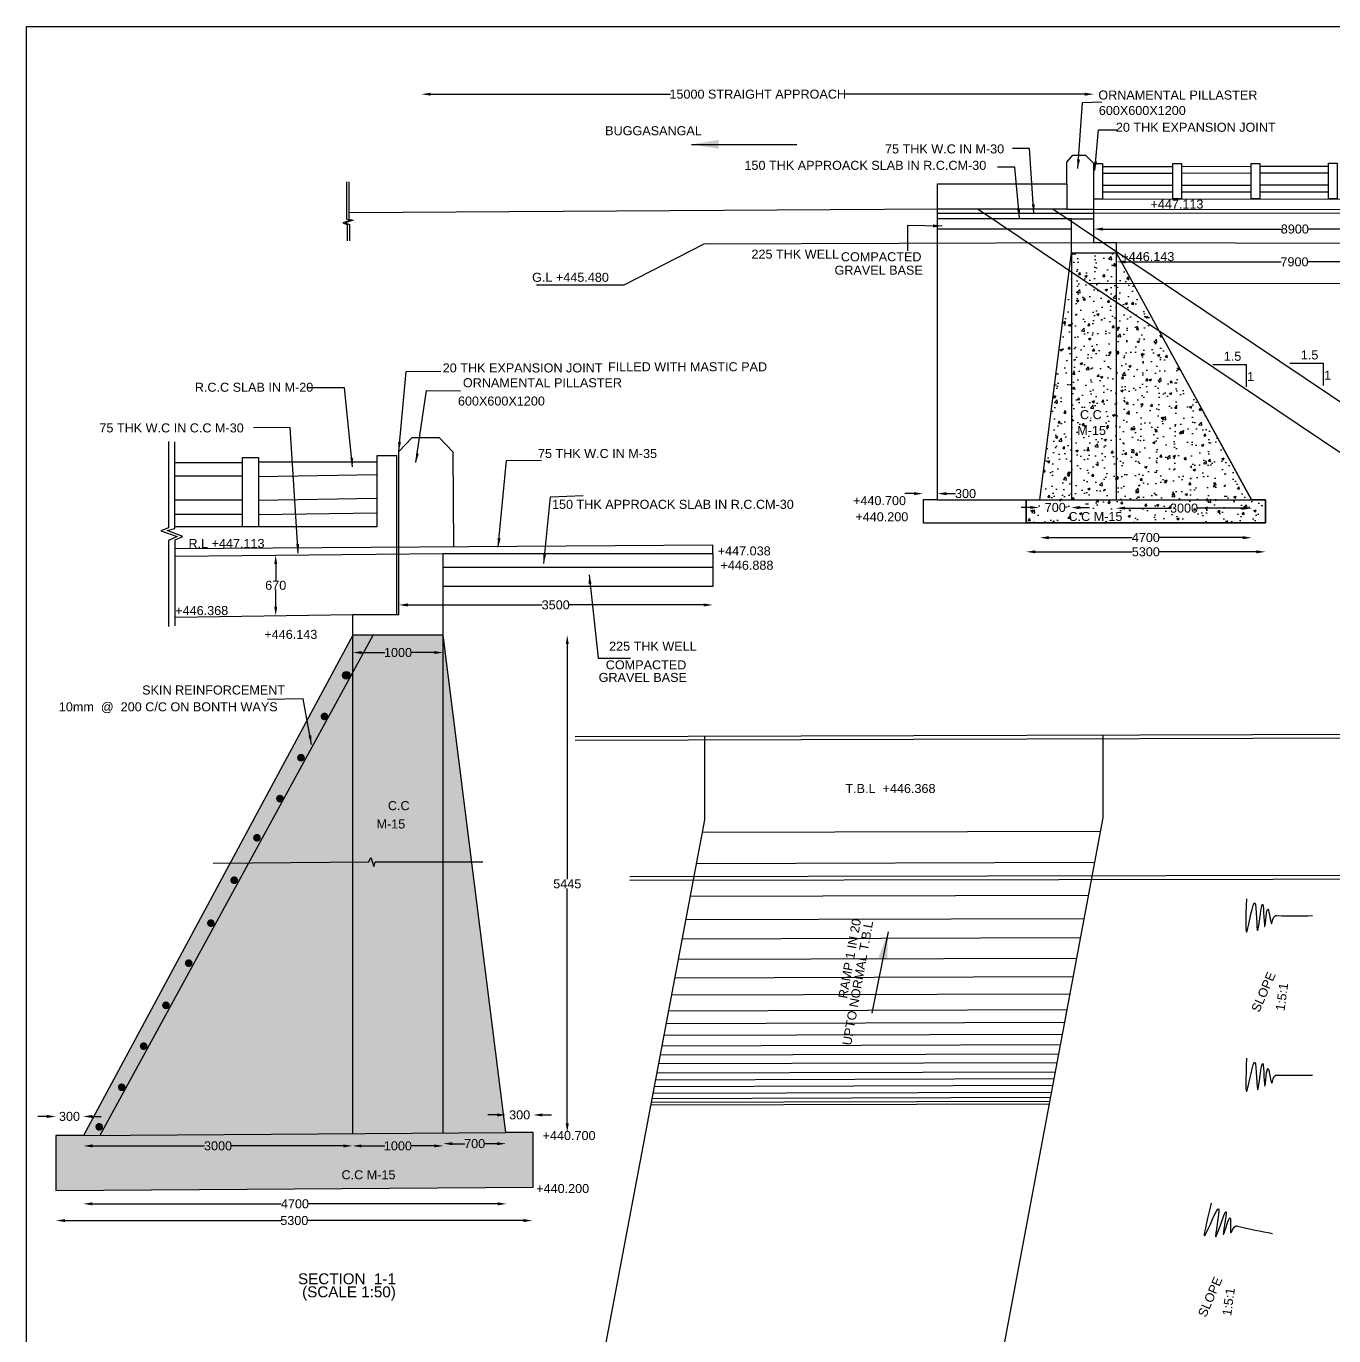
# Model space of a CAD drawing. Header units: inches. Extents: x -141464 to -54156, y -199535 to -140130.
# Drawn here: x -141464 to -112497, y -169141 to -140130 of the extents above; entities that cross this region are included whole.
import ezdxf

# ---------------------------------------------------------------- set-up
doc = ezdxf.new("R2010")
doc.units = ezdxf.units.IN
doc.header["$MEASUREMENT"] = 0
doc.styles.get("Standard").update_dxf_attribs({"font": 'arial.ttf'})
doc.dimstyles.new('ST100', dxfattribs={"dimtxt": 200, "dimasz": 200, "dimexe": 0, "dimexo": 300, "dimgap": 0.09, "dimtad": 0, "dimtih": 1, "dimtoh": 1, "dimdec": 0, "dimzin": 0, "dimdsep": 46, "dimtxsty": 'Standard', "dimcen": 0, "dimse1": 1, "dimse2": 1, "dimadec": 0, "dimazin": 0, "dimtfac": 1, "dimtdec": 0, "dimtofl": 0, "dimtmove": 0, "dimatfit": 3, "dimfxl": 2000, "dimtolj": 1, "dimtzin": 0, "dimarcsym": 0})
pattern_1 = [(50, (0, 0), (537.9451, -47.0641), [56.25, -618.75]), (355, (0, 0), (-104.0635, 564.1441), [45, -495]), (100.4514, (44.83, -3.9), (433.882, 517.0797), [47.8051, -525.8566]), (46.1842, (0, 150), (800.4308, -124.1393), [84.375, -928.125]), (96.6356, (66.7, 139.66), (700.997, 730.5884), [71.7077, -788.7848]), (351.1842, (0, 150), (700.9965, 730.589), [67.5, -742.5]), (21, (75, 112.5), (447.6803, -301.9642), [56.25, -618.75]), (326, (75, 112.5), (182.4865, 543.8625), [45, -495]), (71.4514, (112.3, 87.34), (630.167, 241.8979), [47.8051, -525.8566]), (37.5, (0, 0), (9.1199, 249.67039), [0, -489, 0, -502.5, 0, -496.875]), (7.5, (0, 0), (197.30215, 295.8088), [0, -286.5, 0, -477.75, 0, -189.375]), (327.5, (-167.25, 0), (400.36683, -16.91615), [0, -187.5, 0, -585, 0, -776.25]), (317.5, (-242.25, 0), (437.3896, 75.07874), [0, -243.75, 0, -388.5, 0, -551.25])]

# ---------------------------------------------------------------- blocks, each defined once
blk = doc.blocks.new('*D8')
at = {"color": 0, "lineweight": -2, "transparency": 16777216}
for p, q in [((-119107, -151774), (-116960, -151774)), ((-114215, -151774), (-116363, -151774))]:
    blk.add_line(p, q, dxfattribs=at)
at = {"color": 0, "transparency": 16777216}
for points in [[(-119107, -151740), (-119107, -151807), (-119307, -151774)], [(-114215, -151740), (-114215, -151807), (-114015, -151774)]]:
    blk.add_solid(points, dxfattribs=at)
at = {"layer": 'Defpoints', "color": 0, "transparency": 16777216}
for p in [(-119307, -151760), (-114015, -151760), (-114015, -151774)]:
    blk.add_point(p, dxfattribs=at)
at = {"color": 0, "transparency": 16777216, "insert": (-116661, -151774), "char_height": 200, "attachment_point": 5}
blk.add_mtext('\\A1;5300', dxfattribs=at)
blk = doc.blocks.new('*D10')
at = {"color": 0, "lineweight": -2, "transparency": 16777216}
for p, q in [((-117612, -144624), (-113658, -144624)), ((-109108, -144624), (-113061, -144624))]:
    blk.add_line(p, q, dxfattribs=at)
at = {"color": 0, "transparency": 16777216}
for points in [[(-117612, -144591), (-117612, -144657), (-117812, -144624)], [(-109108, -144591), (-109108, -144657), (-108908, -144624)]]:
    blk.add_solid(points, dxfattribs=at)
at = {"layer": 'Defpoints', "color": 0, "transparency": 16777216}
for p in [(-117812, -144607), (-108908, -144589), (-108908, -144624)]:
    blk.add_point(p, dxfattribs=at)
at = {"color": 0, "transparency": 16777216, "insert": (-113360, -144624), "char_height": 200, "attachment_point": 5}
blk.add_mtext('\\A1;8900', dxfattribs=at)
blk = doc.blocks.new('*D12')
at = {"color": 0, "lineweight": -2, "transparency": 16777216}
for p, q in [((-117110, -145350), (-113665, -145350)), ((-109626, -145350), (-113070, -145350))]:
    blk.add_line(p, q, dxfattribs=at)
at = {"color": 0, "transparency": 16777216}
for points in [[(-117110, -145317), (-117110, -145384), (-117310, -145350)], [(-109626, -145317), (-109626, -145384), (-109426, -145350)]]:
    blk.add_solid(points, dxfattribs=at)
at = {"layer": 'Defpoints', "color": 0, "transparency": 16777216}
for p in [(-117310, -145345), (-109426, -145344), (-109426, -145350)]:
    blk.add_point(p, dxfattribs=at)
at = {"color": 0, "transparency": 16777216, "insert": (-113368, -145350), "char_height": 200, "attachment_point": 5}
blk.add_mtext('\\A1;7900', dxfattribs=at)
blk = doc.blocks.new('*D19')
at = {"color": 0, "lineweight": -2, "transparency": 16777216}
for p, q in [((-121798, -150484), (-121998, -150484)), ((-121075, -150484), (-120875, -150484))]:
    blk.add_line(p, q, dxfattribs=at)
at = {"color": 0, "transparency": 16777216}
for points in [[(-121798, -150451), (-121798, -150518), (-121598, -150484)], [(-121075, -150451), (-121075, -150518), (-121275, -150484)]]:
    blk.add_solid(points, dxfattribs=at)
at = {"layer": 'Defpoints', "color": 0, "transparency": 16777216}
for p in [(-121598, -150490), (-121275, -150484), (-121275, -150490)]:
    blk.add_point(p, dxfattribs=at)
at = {"color": 0, "transparency": 16777216, "insert": (-120655, -150484), "char_height": 200, "attachment_point": 5}
blk.add_mtext('\\A1;300', dxfattribs=at)
blk = doc.blocks.new('*D20')
at = {"color": 0, "lineweight": -2, "transparency": 16777216}
for p, q in [((-119222, -150791), (-119422, -150791)), ((-118111, -150791), (-117911, -150791))]:
    blk.add_line(p, q, dxfattribs=at)
at = {"color": 0, "transparency": 16777216}
for points in [[(-119222, -150758), (-119222, -150824), (-119022, -150791)], [(-118111, -150758), (-118111, -150824), (-118311, -150791)]]:
    blk.add_solid(points, dxfattribs=at)
at = {"layer": 'Defpoints', "color": 0, "transparency": 16777216}
for p in [(-119022, -150800), (-118311, -150791), (-118311, -150800)]:
    blk.add_point(p, dxfattribs=at)
at = {"color": 0, "transparency": 16777216, "insert": (-118667, -150791), "char_height": 200, "attachment_point": 5}
blk.add_mtext('\\A1;700', dxfattribs=at)
blk = doc.blocks.new('*D21')
at = {"color": 0, "lineweight": -2, "transparency": 16777216}
for p, q in [((-117124, -150807), (-116113, -150807)), ((-114506, -150807), (-115517, -150807))]:
    blk.add_line(p, q, dxfattribs=at)
at = {"color": 0, "transparency": 16777216}
for points in [[(-117124, -150774), (-117124, -150840), (-117324, -150807)], [(-114506, -150774), (-114506, -150840), (-114306, -150807)]]:
    blk.add_solid(points, dxfattribs=at)
at = {"layer": 'Defpoints', "color": 0, "transparency": 16777216}
for p in [(-117324, -150790), (-114306, -150790), (-114306, -150807)]:
    blk.add_point(p, dxfattribs=at)
at = {"color": 0, "transparency": 16777216, "insert": (-115815, -150807), "char_height": 200, "attachment_point": 5}
blk.add_mtext('\\A1;3000', dxfattribs=at)
blk = doc.blocks.new('*D22')
at = {"color": 0, "lineweight": -2, "transparency": 16777216}
for p, q in [((-118808, -151460), (-116963, -151460)), ((-114513, -151460), (-116358, -151460))]:
    blk.add_line(p, q, dxfattribs=at)
at = {"color": 0, "transparency": 16777216}
for points in [[(-118808, -151427), (-118808, -151494), (-119008, -151460)], [(-114513, -151427), (-114513, -151494), (-114313, -151460)]]:
    blk.add_solid(points, dxfattribs=at)
at = {"layer": 'Defpoints', "color": 0, "transparency": 16777216}
for p in [(-119008, -151460), (-114313, -151460), (-114313, -151460)]:
    blk.add_point(p, dxfattribs=at)
at = {"color": 0, "transparency": 16777216, "insert": (-116661, -151460), "char_height": 200, "attachment_point": 5}
blk.add_mtext('\\A1;4700', dxfattribs=at)
blk = doc.blocks.new('*D36')
at = {"color": 0, "lineweight": -2, "transparency": 16777216}
for p, q in [((-135936, -152047), (-135936, -152415)), ((-135936, -152987), (-135936, -152619))]:
    blk.add_line(p, q, dxfattribs=at)
at = {"color": 0, "transparency": 16777216}
for points in [[(-135970, -152047), (-135903, -152047), (-135936, -151847)], [(-135970, -152987), (-135903, -152987), (-135936, -153187)]]:
    blk.add_solid(points, dxfattribs=at)
at = {"layer": 'Defpoints', "color": 0, "transparency": 16777216}
for p in [(-135909, -151847), (-135936, -153187), (-135891, -153187)]:
    blk.add_point(p, dxfattribs=at)
at = {"color": 0, "transparency": 16777216, "insert": (-135936, -152517), "char_height": 200, "attachment_point": 5}
blk.add_mtext('\\A1;670', dxfattribs=at)
blk = doc.blocks.new('*D37')
at = {"color": 0, "lineweight": -2, "transparency": 16777216}
for p, q in [((-133009, -152950), (-130032, -152950)), ((-126458, -152950), (-129436, -152950))]:
    blk.add_line(p, q, dxfattribs=at)
at = {"color": 0, "transparency": 16777216}
for points in [[(-133009, -152917), (-133009, -152984), (-133209, -152950)], [(-126458, -152917), (-126458, -152984), (-126258, -152950)]]:
    blk.add_solid(points, dxfattribs=at)
at = {"layer": 'Defpoints', "color": 0, "transparency": 16777216}
for p in [(-133209, -152992), (-126258, -152950), (-126258, -152992)]:
    blk.add_point(p, dxfattribs=at)
at = {"color": 0, "transparency": 16777216, "insert": (-129734, -152950), "char_height": 200, "attachment_point": 5}
blk.add_mtext('\\A1;3500', dxfattribs=at)
blk = doc.blocks.new('*D38')
at = {"color": 0, "lineweight": -2, "transparency": 16777216}
for p, q in [((-141007, -164282), (-141207, -164282)), ((-140002, -164282), (-139802, -164282))]:
    blk.add_line(p, q, dxfattribs=at)
at = {"color": 0, "transparency": 16777216}
for points in [[(-141007, -164248), (-141007, -164315), (-140807, -164282)], [(-140002, -164248), (-140002, -164315), (-140202, -164282)]]:
    blk.add_solid(points, dxfattribs=at)
at = {"layer": 'Defpoints', "color": 0, "transparency": 16777216}
for p in [(-140807, -164292), (-140202, -164282), (-140202, -164292)]:
    blk.add_point(p, dxfattribs=at)
at = {"color": 0, "transparency": 16777216, "insert": (-140505, -164282), "char_height": 200, "attachment_point": 5}
blk.add_mtext('\\A1;300', dxfattribs=at)
blk = doc.blocks.new('*D39')
at = {"color": 0, "lineweight": -2, "transparency": 16777216}
for p, q in [((-139992, -164934), (-137512, -164934)), ((-134436, -164934), (-136915, -164934))]:
    blk.add_line(p, q, dxfattribs=at)
at = {"color": 0, "transparency": 16777216}
for points in [[(-139992, -164901), (-139992, -164968), (-140192, -164934)], [(-134436, -164901), (-134436, -164968), (-134236, -164934)]]:
    blk.add_solid(points, dxfattribs=at)
at = {"layer": 'Defpoints', "color": 0, "transparency": 16777216}
for p in [(-140192, -164954), (-134236, -164912), (-134236, -164934)]:
    blk.add_point(p, dxfattribs=at)
at = {"color": 0, "transparency": 16777216, "insert": (-137214, -164934), "char_height": 200, "attachment_point": 5}
blk.add_mtext('\\A1;3000', dxfattribs=at)
blk = doc.blocks.new('*D40')
at = {"color": 0, "lineweight": -2, "transparency": 16777216}
for p, q in [((-134036, -164934), (-133519, -164934)), ((-132424, -164934), (-132941, -164934))]:
    blk.add_line(p, q, dxfattribs=at)
at = {"color": 0, "transparency": 16777216}
for points in [[(-134036, -164901), (-134036, -164968), (-134236, -164934)], [(-132424, -164901), (-132424, -164968), (-132224, -164934)]]:
    blk.add_solid(points, dxfattribs=at)
at = {"layer": 'Defpoints', "color": 0, "transparency": 16777216}
for p in [(-134236, -164912), (-132224, -164912), (-132224, -164934)]:
    blk.add_point(p, dxfattribs=at)
at = {"color": 0, "transparency": 16777216, "insert": (-133230, -164934), "char_height": 200, "attachment_point": 5}
blk.add_mtext('\\A1;1000', dxfattribs=at)
blk = doc.blocks.new('*D41')
at = {"color": 0, "lineweight": -2, "transparency": 16777216}
for p, q in [((-132024, -164885), (-131749, -164885)), ((-131034, -164885), (-131309, -164885))]:
    blk.add_line(p, q, dxfattribs=at)
at = {"color": 0, "transparency": 16777216}
for points in [[(-132024, -164852), (-132024, -164918), (-132224, -164885)], [(-131034, -164852), (-131034, -164918), (-130834, -164885)]]:
    blk.add_solid(points, dxfattribs=at)
at = {"layer": 'Defpoints', "color": 0, "transparency": 16777216}
for p in [(-132224, -164912), (-130834, -164885), (-130834, -164912)]:
    blk.add_point(p, dxfattribs=at)
at = {"color": 0, "transparency": 16777216, "insert": (-131529, -164885), "char_height": 200, "attachment_point": 5}
blk.add_mtext('\\A1;700', dxfattribs=at)
blk = doc.blocks.new('*D42')
at = {"color": 0, "lineweight": -2, "transparency": 16777216}
for p, q in [((-131035, -164248), (-131235, -164248)), ((-130030, -164248), (-129830, -164248))]:
    blk.add_line(p, q, dxfattribs=at)
at = {"color": 0, "transparency": 16777216}
for points in [[(-131035, -164215), (-131035, -164282), (-130835, -164248)], [(-130030, -164215), (-130030, -164282), (-130230, -164248)]]:
    blk.add_solid(points, dxfattribs=at)
at = {"layer": 'Defpoints', "color": 0, "transparency": 16777216}
for p in [(-130835, -164248), (-130230, -164248), (-130230, -164248)]:
    blk.add_point(p, dxfattribs=at)
at = {"color": 0, "transparency": 16777216, "insert": (-130532, -164248), "char_height": 200, "attachment_point": 5}
blk.add_mtext('\\A1;300', dxfattribs=at)
blk = doc.blocks.new('*D43')
at = {"color": 0, "lineweight": -2, "transparency": 16777216}
for p, q in [((-139998, -166218), (-135812, -166218)), ((-131022, -166218), (-135207, -166218))]:
    blk.add_line(p, q, dxfattribs=at)
at = {"color": 0, "transparency": 16777216}
for points in [[(-139998, -166184), (-139998, -166251), (-140198, -166218)], [(-131022, -166184), (-131022, -166251), (-130822, -166218)]]:
    blk.add_solid(points, dxfattribs=at)
at = {"layer": 'Defpoints', "color": 0, "transparency": 16777216}
for p in [(-130822, -166218), (-140198, -166282), (-130822, -166282)]:
    blk.add_point(p, dxfattribs=at)
at = {"color": 0, "transparency": 16777216, "insert": (-135510, -166218), "char_height": 200, "attachment_point": 5}
blk.add_mtext('\\A1;4700', dxfattribs=at)
blk = doc.blocks.new('*D44')
at = {"color": 0, "lineweight": -2, "transparency": 16777216}
for p, q in [((-140602, -166588), (-135823, -166588)), ((-130447, -166588), (-135226, -166588))]:
    blk.add_line(p, q, dxfattribs=at)
at = {"color": 0, "transparency": 16777216}
for points in [[(-140602, -166555), (-140602, -166622), (-140802, -166588)], [(-130447, -166555), (-130447, -166622), (-130247, -166588)]]:
    blk.add_solid(points, dxfattribs=at)
at = {"layer": 'Defpoints', "color": 0, "transparency": 16777216}
for p in [(-140802, -166572), (-140802, -166588), (-130247, -166572)]:
    blk.add_point(p, dxfattribs=at)
at = {"color": 0, "transparency": 16777216, "insert": (-135524, -166588), "char_height": 200, "attachment_point": 5}
blk.add_mtext('\\A1;5300', dxfattribs=at)
blk = doc.blocks.new('*D45')
at = {"color": 0, "lineweight": -2, "transparency": 16777216}
for p, q in [((-129478, -153818), (-129478, -159026)), ((-129478, -164437), (-129478, -159229))]:
    blk.add_line(p, q, dxfattribs=at)
at = {"color": 0, "transparency": 16777216}
for points in [[(-129511, -153818), (-129444, -153818), (-129478, -153618)], [(-129511, -164437), (-129444, -164437), (-129478, -164637)]]:
    blk.add_solid(points, dxfattribs=at)
at = {"layer": 'Defpoints', "color": 0, "transparency": 16777216}
for p in [(-129486, -153618), (-129478, -153618), (-129486, -164637)]:
    blk.add_point(p, dxfattribs=at)
at = {"color": 0, "transparency": 16777216, "insert": (-129478, -159128), "char_height": 200, "attachment_point": 5}
blk.add_mtext('\\A1;5445', dxfattribs=at)
blk = doc.blocks.new('*D119')
at = {"color": 0, "lineweight": -2, "transparency": 16777216}
for p, q in [((-132504, -141636), (-127189, -141636)), ((-118014, -141636), (-123328, -141636))]:
    blk.add_line(p, q, dxfattribs=at)
at = {"color": 0, "transparency": 16777216}
for points in [[(-132504, -141603), (-132504, -141669), (-132704, -141636)], [(-118014, -141603), (-118014, -141669), (-117814, -141636)]]:
    blk.add_solid(points, dxfattribs=at)
at = {"layer": 'Defpoints', "color": 0, "transparency": 16777216}
for p in [(-132704, -141676), (-117814, -141636), (-117814, -141676)]:
    blk.add_point(p, dxfattribs=at)
at = {"color": 0, "transparency": 16777216, "insert": (-125258, -141636), "char_height": 200, "attachment_point": 5}
blk.add_mtext('\\A1;15000 STRAIGHT APPROACH', dxfattribs=at)
blk = doc.blocks.new('*D120')
at = {"color": 0, "lineweight": -2, "transparency": 16777216}
for p, q in [((-134029, -154005), (-133516, -154005)), ((-132425, -154005), (-132938, -154005))]:
    blk.add_line(p, q, dxfattribs=at)
at = {"color": 0, "transparency": 16777216}
for points in [[(-134029, -153972), (-134029, -154039), (-134229, -154005)], [(-132425, -153972), (-132425, -154039), (-132225, -154005)]]:
    blk.add_solid(points, dxfattribs=at)
at = {"layer": 'Defpoints', "color": 0, "transparency": 16777216}
for p in [(-134229, -154027), (-132225, -154005), (-132225, -154027)]:
    blk.add_point(p, dxfattribs=at)
at = {"color": 0, "transparency": 16777216, "insert": (-133227, -154005), "char_height": 200, "attachment_point": 5}
blk.add_mtext('\\A1;1000', dxfattribs=at)

msp = doc.modelspace()

# ---------------------------------------------------------------- hatches: boundary and pattern name
h = msp.add_hatch()
h.set_pattern_fill('AR-CONC', color=256, scale=75, style=0)
h.set_pattern_definition(pattern_1)
h.paths.add_polyline_path([(-118306.7, -145153.4), (-117309.7, -145154), (-114317.8, -150625.3), (-114013.3, -150625.3), (-114013.3, -151130.6), (-119314.9, -151130.6), (-119314.9, -150621.5), (-119010.3, -150621.5)])
h = msp.add_hatch()
h.set_pattern_fill('AR-CONC', color=256, scale=75, style=0)
h.set_pattern_definition(pattern_1)
h.paths.add_polyline_path([(-134228.8, -153628.5), (-140194.9, -164701.2), (-139822.7, -164698.6), (-134228.8, -154447.4)])
h.paths.add_polyline_path([(-133777.9, -153621.2), (-134224.8, -153621.2), (-134228.8, -153628.5), (-134228.8, -154447.4)], flags=17)
h.paths.add_polyline_path([(-132224.8, -153643.1), (-132227.6, -153621.2), (-133777.9, -153621.2), (-134228.8, -154447.4), (-134228.8, -164660.1), (-132224.8, -164646.4)])
h.paths.add_polyline_path([(-134228.8, -154447.4), (-139822.7, -164698.6), (-134228.8, -164660.1)], flags=17)
h.paths.add_polyline_path([(-132224.8, -153643.1), (-132224.8, -164646.4), (-130841, -164636.8)])
h.paths.add_polyline_path([(-130234.4, -164636.8), (-130841, -164636.8), (-140194.9, -164701.2), (-140807.2, -164701.2), (-140807.2, -165919), (-130234.4, -165846.3)])
h.paths.add_polyline_path([(-134220.2, -157957), (-133015.8, -157957), (-133015.8, -157650.6), (-134220.2, -157650.6)], flags=24)
h.paths.add_polyline_path([(-134201.5, -157551.1), (-132918.3, -157551.1), (-132918.3, -157240.9), (-134201.5, -157240.9)], flags=24)
h.paths.add_polyline_path([(-134685.1, -165729), (-133231.1, -165729), (-133231.1, -165418.7), (-134685.1, -165418.7)], flags=24)
h = msp.add_hatch(color=256)
edge = h.paths.add_edge_path()
edge.add_arc((-134370.2, -154511), 85.8, 0, 360)
h = msp.add_hatch(color=256)
edge = h.paths.add_edge_path()
edge.add_arc((-134856.6, -155420.9), 85.8, 0, 360)
h = msp.add_hatch(color=256)
edge = h.paths.add_edge_path()
edge.add_arc((-135376, -156334.9), 85.8, 0, 360)
h = msp.add_hatch(color=256)
edge = h.paths.add_edge_path()
edge.add_arc((-135842.6, -157240.3), 85.8, 0, 360)
h = msp.add_hatch(color=256)
edge = h.paths.add_edge_path()
edge.add_arc((-136352.1, -158108.6), 85.8, 0, 360)
h = msp.add_hatch(color=256)
edge = h.paths.add_edge_path()
edge.add_arc((-136855.6, -159048.7), 85.8, 0, 360)
h = msp.add_hatch(color=256)
edge = h.paths.add_edge_path()
edge.add_arc((-137372.2, -159999.3), 85.8, 0, 360)
h = msp.add_hatch(color=256)
edge = h.paths.add_edge_path()
edge.add_arc((-137863.7, -160885.5), 85.8, 0, 360)
h = msp.add_hatch(color=256)
edge = h.paths.add_edge_path()
edge.add_arc((-138367.2, -161819.7), 85.8, 0, 360)
h = msp.add_hatch(color=256)
edge = h.paths.add_edge_path()
edge.add_arc((-138861.8, -162724.6), 85.8, 0, 360)
h = msp.add_hatch(color=256)
edge = h.paths.add_edge_path()
edge.add_arc((-139347.1, -163635.7), 85.8, 0, 360)
h = msp.add_hatch(color=256)
edge = h.paths.add_edge_path()
edge.add_arc((-139845.4, -164512.6), 85.8, 0, 360)

# ---------------------------------------------------------------- linework, layer by layer
at = {"const_width": 15}
msp.add_lwpolyline([(-141456, -140137.1), (-54163.8, -140137.1), (-54163.8, -199527.1), (-141456, -199527.1)], close=True, dxfattribs=at)
for points in [[(-141456, -140137.1), (-54163.8, -140137.1), (-54163.8, -199527.1), (-141456, -199527.1)], [(-117624.2, -143958), (-117814.4, -143958), (-117814.4, -143171.1), (-117624.2, -143171.1)], [(-115872.2, -143956.2), (-116062.4, -143956.2), (-116062.4, -143169.3), (-115872.2, -143169.3)], [(-114137.8, -143954.6), (-114328, -143954.6), (-114328, -143167.7), (-114137.8, -143167.7)], [(-112425.4, -143953.1), (-112615.6, -143953.1), (-112615.6, -143166.1), (-112425.4, -143166.1)]]:
    msp.add_lwpolyline(points, close=True)
for points in [[(-118409.2, -143624.2), (-118409.2, -143142.1), (-118276.4, -142984.9), (-117994.2, -142984.9), (-117814.4, -143171.1)], [(-117624.2, -143236.5), (-116062.4, -143234.9)], [(-115872.2, -143234.7), (-114328, -143233.1)], [(-114137.8, -143232.9), (-112615.6, -143231.4)], [(-134366, -143581), (-134366, -144405), (-134268, -144423.5), (-134449, -144485), (-134350.5, -144524.5), (-134350.5, -144885.5)], [(-134316, -143581), (-134316, -144405), (-134218, -144423.5), (-134399, -144485), (-134300.5, -144524.5), (-134300.5, -144885.5)], [(-117811.7, -144274.4), (-106373.5, -144263.4), (-100064.2, -144261.5), (-91202.4, -144232.6), (-87697.8, -144239.6), (-87697.8, -143597.3), (-90593.5, -143597.3)], [(-116062.4, -143390.4), (-117624.2, -143392.3)], [(-114328, -143388.2), (-115872.2, -143390.1)], [(-112615.6, -143386), (-114137.8, -143387.9)], [(-121275.4, -150621.5), (-121275.4, -143624.2), (-118409.2, -143624.2), (-118409.2, -144181.5), (-121275.4, -144181.5)], [(-117624.2, -143652.1), (-116062.4, -143650)], [(-116062.4, -143808.2), (-117624.2, -143810)], [(-115872.2, -143649.7), (-114328, -143647.7)], [(-114328, -143806.2), (-115872.2, -143808)], [(-114137.8, -143647.4), (-112615.6, -143645.4)], [(-112615.6, -143804.2), (-114137.8, -143806)], [(-121275.4, -144181.5), (-134308.7, -144262.9)], [(-121275.4, -150621.5), (-121592.5, -150621.5), (-121592.5, -151130.6), (-114013.3, -151130.6), (-114013.3, -150625.3), (-114317.8, -150625.3), (-117309.7, -145150.7), (-117309.7, -144927.2), (-117811.7, -144927.2), (-117811.7, -143958)], [(-120376, -144181.5), (-110880.6, -150562.1), (-98126.4, -150530.5), (-88643, -144160.5)], [(-109221.4, -150558), (-118717.4, -144181.5)], [(-118409.2, -144181.5), (-117811.7, -144181.5)], [(-117814.4, -143958), (-91202.4, -143933.7)], [(-117811.7, -144181.5), (-108904, -144190.9), (-100058.3, -144178.4), (-94116.4, -144156.2), (-91205.8, -144160.5), (-87704.2, -144160.5), (-74619.6, -144261.8)], [(-91202.4, -143933.7), (-91202.4, -144905.9), (-91707.1, -144905.9), (-99557.7, -144931.1), (-100571.3, -144934.3), (-108423.7, -144950), (-109410.4, -144951.9), (-117309.7, -144927.2)], [(-121275.4, -144274.4), (-117811.7, -144274.4)], [(-118306.7, -144400.2), (-121275.2, -144400.2)], [(-118306.7, -145153.4), (-118306.7, -144400.2), (-117811.7, -144400.2)], [(-118306.7, -144627.5), (-121281.9, -144627.5)], [(-117811.7, -144927.2), (-126452.5, -144955.9), (-128224.1, -145866.1), (-130160.5, -145866.1)], [(-119314.9, -150621.5), (-119010.3, -150621.5), (-118306.7, -145153.4), (-117309.7, -145150.7)], [(-118306.7, -145153.4), (-117309.7, -145154), (-114317.8, -150625.3), (-114013.3, -150625.3), (-114013.3, -151130.6), (-119314.9, -151130.6), (-119314.9, -150621.5), (-119010.3, -150621.5), (-118306.7, -145153.4)], [(-118306.7, -145153.4), (-118306.7, -150620.6)], [(-117313.1, -150622.8), (-117309.7, -145150.7)], [(-117921.4, -145830.9), (-91102.4, -145812.6)], [(-115175, -147626), (-114438.5, -147626), (-114438.5, -148115.5)], [(-113468, -147596.5), (-112731.5, -147596.5), (-112731.5, -148086)], [(-138309, -149326.4), (-138309, -151242.5), (-138478.3, -151306.1), (-138120.1, -151435.5), (-138311.2, -151523.1), (-138311.2, -153424.4)], [(-138165.8, -153411.8), (-138165.8, -151506.3), (-137994.4, -151433.7), (-138344.1, -151303), (-138169, -151254.3), (-138169, -149337.6)], [(-133250.3, -153164.2), (-133209.3, -153164.2), (-133209.3, -149549.4), (-132910.1, -149241.2), (-132318.8, -149241.2), (-132009.9, -149555.1), (-131995, -151667.3)], [(-138165, -153218.5), (-134228.8, -153164.2), (-133250.3, -153164.2), (-133250.3, -149649.7), (-133698.3, -149649.7), (-133698.3, -151219.9), (-138174.4, -151219.9)], [(-136671.7, -151219.9), (-136671.7, -149684.3), (-136317.3, -149684.3), (-136317.3, -151219.9)], [(-138169, -149792), (-136671.7, -149792)], [(-136317.3, -149782.5), (-133698.3, -149782.5)], [(-136671.7, -150100.8), (-138169, -150100.8)], [(-133698.3, -150069.9), (-136317.3, -150111.9)], [(-138169, -150625.4), (-136671.7, -150625.4)], [(-136317.3, -150629.1), (-133698.3, -150586.3)], [(-121275.4, -150621.5), (-119314.9, -150621.5), (-119314.9, -151130.6)], [(-119010.3, -150621.5), (-114317.8, -150625.3)], [(-136671.7, -150949.1), (-138169, -150949.1)], [(-136317.3, -150945.4), (-133698.3, -150909.1)], [(-126250.9, -151813.7), (-126250.9, -151626.8), (-138163.7, -151710.8)], [(-138163.7, -151866.6), (-132224.8, -151813.7)], [(-132224.8, -164646.4), (-132224.8, -151813.7), (-126250.9, -151813.7), (-126250.9, -152545.4), (-132224.8, -152545.4)], [(-132224.8, -152116.4), (-126250.9, -152116.4)], [(-134228.8, -164660.1), (-134228.8, -153164.2)], [(-140194.9, -164701.2), (-140807.2, -164701.2), (-140807.2, -165919), (-130234.4, -165846.3), (-130234.4, -164636.8), (-130841, -164636.8), (-132227.6, -153621.2), (-134224.8, -153621.2), (-140194.9, -164701.2), (-130841, -164636.8)], [(-139822.7, -164698.6), (-133777.9, -153621.2)], [(-129304.1, -155865.8), (-104282, -155788.1), (-104141.1, -156098.5), (-103900.9, -155452.1), (-103769.6, -155797.7), (-82201.5, -155790.7)], [(-129304.1, -155949.5), (-104282, -155871.8), (-104141.1, -156182.2), (-103900.9, -155535.8), (-103769.6, -155881.4), (-82201.5, -155874.4)], [(-117613.2, -155829.5), (-117613.5, -157669.9), (-120358.3, -172298.6), (-120349.1, -174100)], [(-117669.9, -157970.2), (-126489.4, -157994.9)], [(-137318.5, -158669.5), (-133872, -158640), (-133828, -158542), (-133759, -158743), (-133734.5, -158640), (-131345.5, -158640)], [(-128090.2, -158965.4), (-104335.2, -158924.9), (-104210.3, -158611.7), (-103942.3, -159258.4), (-103812.9, -158927.1), (-82829.1, -158930.6)], [(-117799, -158658.3), (-126618.5, -158682.9)], [(-128090, -159049.9), (-104334.9, -159009.3), (-104210, -158696.2), (-103942.1, -159342.8), (-103812.6, -159011.6), (-82828.8, -159015.1)], [(-117935.7, -159386.8), (-126755.2, -159411.5)], [(-118032, -159900.5), (-126851.6, -159925.1)], [(-118112.1, -160327.2), (-126931.6, -160351.8)], [(-118197, -160779.6), (-127016.5, -160804.2)], [(-118274, -161190), (-127093.5, -161214.7)], [(-118345.4, -161570.4), (-127164.9, -161595)], [(-118411.2, -161921.3), (-127230.7, -161945.9)], [(-118463.8, -162201.8), (-127283.4, -162226.4)], [(-118556.8, -162697.4), (-127376.3, -162722)], [(-118513.3, -162465.5), (-127332.8, -162490.1)], [(-118594.9, -162900.2), (-127414.4, -162924.9)], [(-118669.6, -163298.3), (-127489.1, -163322.9)], [(-118631.2, -163093.8), (-127450.7, -163118.4)], [(-118725.9, -163598.5), (-127545.4, -163623.1)], [(-118698.3, -163451.7), (-127517.9, -163476.3)], [(-118775.7, -163863.9), (-127595.2, -163888.5)], [(-118754.4, -163750.5), (-127573.9, -163775.2)], [(-118802.6, -164007.2), (-127622.1, -164031.8)], [(-118791.3, -163947.2), (-127610.9, -163971.9)]]:
    msp.add_lwpolyline(points)
msp.add_lwpolyline([(-126435.5, -155856.9), (-126435.5, -157709.3), (-129190.5, -172302), (-129190.5, -174245.7, -0.4187783), (-129680.9, -174728.5), (-136670.3, -174779.2)], format="xyb")
msp.add_circle((-134370.2, -154511), 85.8)
for points in [[(-114431.3, -159458), (-114418.3, -160174.8), (-114245.5, -159545.9), (-114183.5, -160161.7), (-114072.6, -159578.5), (-114023.7, -160077), (-113955.2, -159689.3), (-113870.4, -160008.6), (-113785.7, -159832.7), (-113758.5, -159831.3), (-112969.9, -159833.6)], [(-114429.2, -162990.2), (-114416.1, -163707), (-114243.3, -163078.2), (-114181.3, -163694), (-114070.5, -163110.8), (-114021.5, -163609.3), (-113953.1, -163221.6), (-113868.3, -163540.9), (-113783.5, -163364.9), (-113756.3, -163363.6), (-112967.8, -163365.8)], [(-115211, -166205.5), (-115345.5, -166909.7), (-115047.2, -166329.8), (-115113, -166945.2), (-114884.7, -166397.2), (-114939.3, -166895.1), (-114792.6, -166529.7), (-114775.2, -166859.6), (-114656.1, -166704.9), (-114629.2, -166709.1), (-113857.9, -166873.3)]]:
    msp.add_spline(points, degree=3)

# ---------------------------------------------------------------- texts
for s, height, p in [('ORNAMENTAL PILLASTER', 200, (-117713.1, -141754.4)), ('600X600X1200', 200, (-117701.9, -142097.4)), (' BUGGASANGAL', 200, (-128716.2, -142545.4)), ('20 THK EXPANSION JOINT', 200, (-117324.6, -142468.6)), (' 75 THK W.C IN M-30   ', 200, (-122515.4, -142948.3)), (' 150 THK APPROACK SLAB IN R.C.CM-30', 200, (-125629.7, -143312)), (' +447.113', 200, (-116635.3, -144172.1)), (' 225 THK WELL', 200, (-125474.5, -145279)), (' COMPACTED', 200, (-123493.3, -145337.4)), (' +446.143', 200, (-117279.7, -145333.3)), ('  G.L +445.480', 200, (-130411.8, -145792.5)), (' GRAVEL BASE', 200, (-123634.8, -145634.5)), ('1.5', 200, (-114934, -147541.5)), ('1.5', 200, (-113227, -147512)), ('20 THK EXPANSION JOINT', 200, (-132236.3, -147799.7)), (' FILLED WITH MASTIC PAD', 200, (-128652.1, -147773.7)), ('ORNAMENTAL PILLASTER', 200, (-131788.8, -148127.4)), ('1', 200, (-114416.5, -147990.5)), ('1', 200, (-112709.5, -147961)), (' R.C.C SLAB IN M-20', 200, (-137805.9, -148227.7)), ('600X600X1200', 200, (-131899.5, -148533.2)), ('         C.C', 200, (-118817.4, -148834.3)), (' 75 THK W.C IN C.C M-30', 200, (-139919.5, -149128.6)), ('        M-15', 200, (-118801.5, -149184)), (' 75 THK W.C IN M-35', 200, (-130204.5, -149696.2)), ('     +440.700', 200, (-123534.9, -150739.5)), (' 150 THK APPROACK SLAB IN R.C.CM-30', 200, (-129893.2, -150821.9)), ('    +440.200', 200, (-123405.6, -151097.3)), (' C.C M-15', 200, (-118451.5, -151091.2)), (' R.L +447.113', 200, (-137946.4, -151688.5)), (' +447.038', 200, (-126221.8, -151853.4)), (' +446.888', 200, (-126160.7, -152170.7)), (' +446.368', 200, (-138238.8, -153175.1)), (' +446.143', 200, (-136265.1, -153702.1)), (' 225 THK WELL', 200, (-128628.9, -153965)), (' COMPACTED', 200, (-128701.9, -154377.2)), (' GRAVEL BASE', 200, (-128860.1, -154656.2)), (' SKIN REINFORCEMENT', 200, (-138972.2, -154934.5)), (' 10mm  @  200 C/C ON BONTH WAYS', 200, (-140818.1, -155307.1)), ('       T.B.L  +446.368', 200, (-123859.2, -157117.3)), ('         C.C', 200, (-134149.8, -157496)), ('      M-15', 200, (-134169.2, -157902.5)), (' +440.700', 200, (-130101.5, -164804.9)), ('  C.C M-15', 200, (-134633.4, -165673.8)), (' +440.200', 200, (-130242.6, -165978.8)), (' SECTION  1-1', 241.003, (-135535.8, -167998.4)), (' (SCALE 1:50)', 241.003, (-135444.8, -168287.6))]:
    msp.add_text(s, height=height).set_placement(p)
for s, rotation, p in [('RAMP 1 IN 20', 79.91347, (-123279.3, -161680.4)), ('UPTO NORMAL T.B.L', 79.91347, (-123189.7, -162719.3)), (' SLOPE', 66.54802, (-114180.1, -162060.8)), (' 1:5:1', 82.22632, (-113599.5, -162030.3)), (' SLOPE', 66.54802, (-115361.7, -168815.7)), (' 1:5:1', 82.22632, (-114781.1, -168785.1))]:
    msp.add_text(s, height=200, rotation=rotation).set_placement(p)

# ---------------------------------------------------------------- dimensions: what is measured, and where the dimension line sits
for base, p1, p2, text, picture, middle in [((-117813.5, -141636), (-132703.5, -141676), (-117813.5, -141676), '15000 STRAIGHT APPROACH', '*D119', (-125258.5, -141636)), ((-108907.9, -144624), (-117811.7, -144607), (-108907.9, -144589.3), '8900', '*D10', (-113359.8, -144624)), ((-109426, -145350.5), (-117309.8, -145344.5), (-109426, -145344.2), '7900', '*D12', (-113367.9, -145350.5)), ((-121275.4, -150484.5), (-121598, -150489.5), (-121275.4, -150489.5), '300', '*D19', (-120654.8, -150484.5)), ((-118311, -150791), (-119022.5, -150800.5), (-118311, -150800.5), '700', '*D20', (-118666.8, -150791)), ((-114306.5, -150807), (-117323.5, -150790), (-114306.5, -150790), '3000', '*D21', (-115815, -150807)), ((-114313, -151460.5), (-119008.5, -151460.5), (-114313, -151460.5), '4700', '*D22', (-116660.8, -151460.5)), ((-114015, -151773.5), (-119307.5, -151759.7), (-114015, -151759.7), '5300', '*D8', (-116661.2, -151773.5)), ((-126258.5, -152950.5), (-133209.3, -152991.5), (-126258.5, -152991.5), '3500', '*D37', (-129733.9, -152950.5)), ((-132224.8, -154005.5), (-134228.8, -154027.1), (-132224.8, -154027.1), '1000', '*D120', (-133226.8, -154005.5)), ((-140202, -164281.5), (-140807.2, -164292.5), (-140202, -164292.5), '300', '*D38', (-140504.6, -164281.5)), ((-130229.5, -164248.5), (-130835, -164248.5), (-130229.5, -164248.5), '300', '*D42', (-130532.2, -164248.5)), ((-130833.5, -164885), (-132224, -164912), (-130833.5, -164912), '700', '*D41', (-131528.8, -164885)), ((-134236, -164934.5), (-140191.5, -164954.5), (-134236, -164912), '3000', '*D39', (-137213.8, -164934.5)), ((-132224, -164934.5), (-134236, -164912), (-132224, -164912), '1000', '*D40', (-133230, -164934.5)), ((-130822, -166217.5), (-140197.5, -166282), (-130822, -166282), '4700', '*D43', (-135509.8, -166217.5)), ((-140802, -166588.5), (-130247, -166571.5), (-140802, -166571.5), '5300', '*D44', (-135524.5, -166588.5))]:
    dim = msp.add_linear_dim(base=base, p1=p1, p2=p2, text=text, dimstyle='ST100')
    dim.commit()
    dim.dimension.update_dxf_attribs({"geometry": picture, "text_midpoint": middle})
for base, p1, p2, text, picture, middle in [((-135936.5, -153187.1), (-135909.1, -151846.5), (-135890.6, -153187.1), '670', '*D36', (-135936.5, -152516.8)), ((-129477.5, -153618.5), (-129486, -164636.8), (-129486, -153618.5), '5445', '*D45', (-129477.5, -159127.7))]:
    dim = msp.add_linear_dim(base=base, p1=p1, p2=p2, angle=90, text=text, dimstyle='ST100')
    dim.commit()
    dim.dimension.update_dxf_attribs({"geometry": picture, "text_midpoint": middle})

# ---------------------------------------------------------------- leaders
for points, override in [([(-118165.9, -143281.2), (-118063.9, -141820.8), (-117636, -141804.3)], {"dimgap": 0.09, "dimtad": 0}), ([(-117791, -143324.7), (-117708.3, -142427.1), (-117301.8, -142424.9)], {"dimgap": 0.09, "dimtad": 0}), ([(-126724.5, -142747.5), (-124392, -142747.5)], {"dimasz": 600, "dimgap": 0.09, "dimtad": 0}), ([(-119140.8, -144275.7), (-119236.7, -142837.5), (-119617.6, -142837.5)], {"dimgap": 0.09, "dimtad": 0}), ([(-119461.5, -144384.8), (-119561.1, -143250.2), (-119946, -143252.2)], {"dimgap": 0.09, "dimtad": 0}), ([(-121172.4, -144556.7), (-121939.5, -144546.6), (-121939.5, -145109.6)], {"dimgap": 0.09, "dimtad": 0}), ([(-133210.9, -149542.3), (-133044.6, -147781.5), (-132279.6, -147773.1)], {"dimgap": 0.09, "dimtad": 0}), ([(-134231.5, -149892.5), (-134415.4, -148143.2), (-135238.4, -148143.2)], {"dimgap": 0.09, "dimtad": 0}), ([(-132828.4, -149791.5), (-132595.6, -148196.7), (-131838.9, -148205.1)], {"dimgap": 0.09, "dimtad": 0}), ([(-135437.8, -151803.4), (-135614.2, -149018.1), (-136429.8, -149025.4)], {"dimgap": 0.09, "dimtad": 0}), ([(-131005.7, -151671.1), (-130822.7, -149752.4), (-130049.4, -149744.1)], {"dimgap": 0.09, "dimtad": 0}), ([(-129999.4, -152030.5), (-129849.9, -150558.1), (-129126.5, -150524.9)], {"dimgap": 0.09, "dimtad": 0}), ([(-128992.9, -152286.3), (-128794.8, -154126.5), (-128075.1, -154133.1)], {"dimgap": 0.09, "dimtad": 0}), ([(-135143.4, -156039.5), (-135330.3, -155033.4), (-136119.5, -155043.7)], {"dimgap": 0.09, "dimtad": 0}), ([(-122369, -160193.5), (-122728.5, -161991.5)], {"dimasz": 600, "dimgap": 0.09, "dimtad": 0})]:
    msp.add_leader(points, dimstyle='ST100', override=override)

doc.saveas('drawing.dxf')
